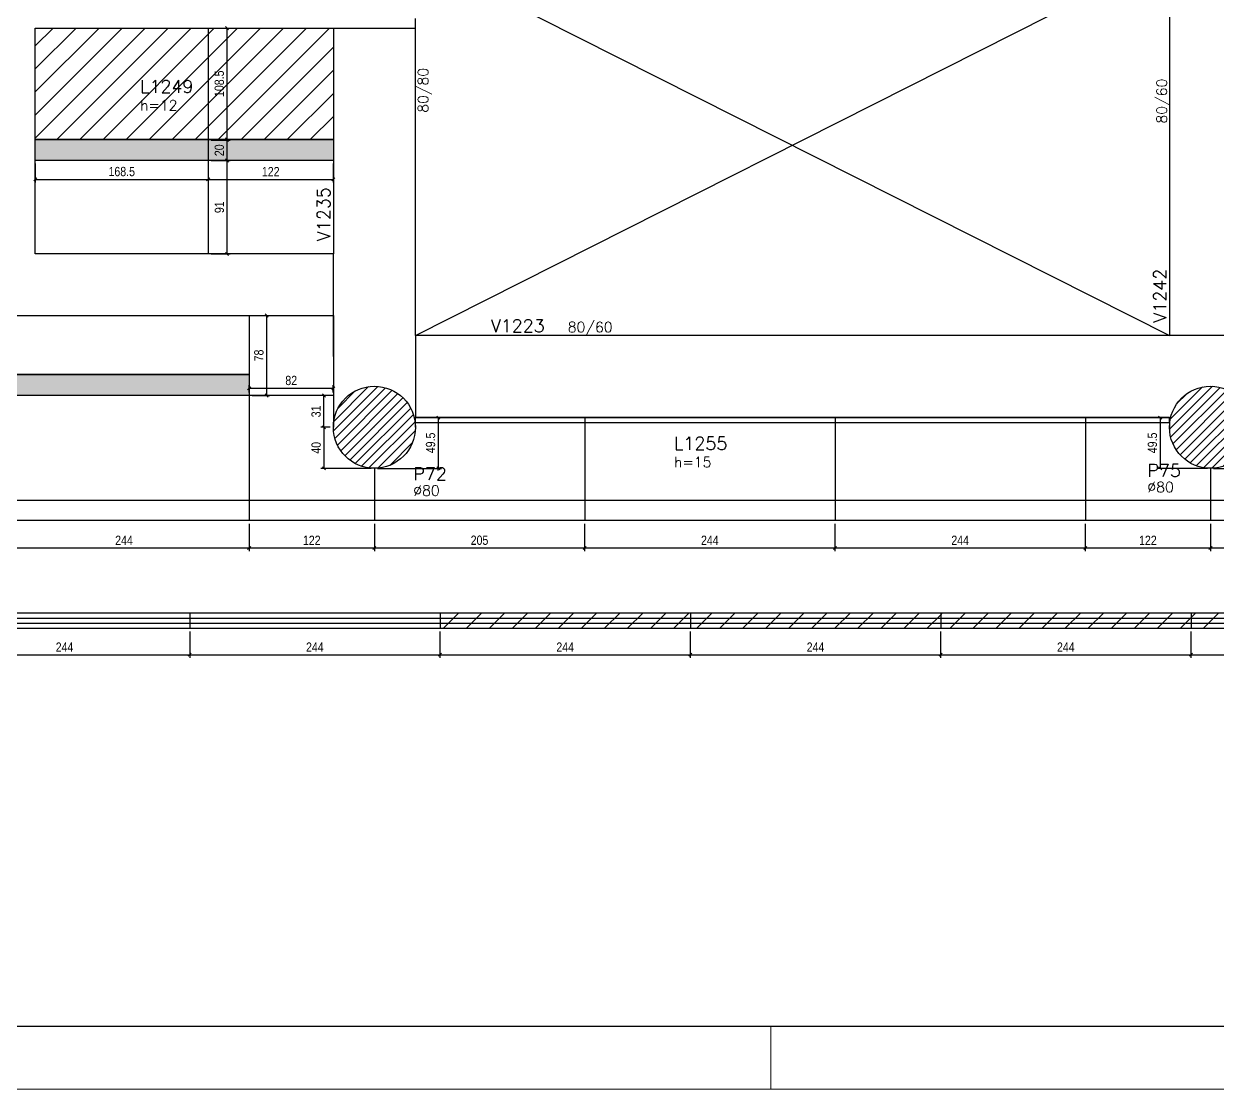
# Model space of a CAD drawing. Extents: x 1860 to 8661, y -614 to 3008.
# Drawn here: x 3422 to 4585, y -614 to 425 of the extents above; entities that cross this region are included whole.
import ezdxf

# ---------------------------------------------------------------- set-up
doc = ezdxf.new("R2010")
doc.units = 0
doc.linetypes.add('DASHED', pattern=[0.75, 0.5, -0.25])
for name, color, linetype in [('242', 12, 'Continuous'), ('71', 6, 'Continuous'), ('COTA', 241, 'Continuous'), ('F-LAJES', 3, 'Continuous'), ('F-LAJES-DIM', 2, 'Continuous'), ('F-LAJES-NOME', 4, 'Continuous'), ('F-PILARES-DIM', 172, 'Continuous'), ('F-PILARES-HACH', 174, 'Continuous'), ('F-PILARES-NOME', 170, 'Continuous'), ('F-PILARES-S', 170, 'Continuous'), ('F-VIGAS', 3, 'Continuous'), ('F-VIGAS-DIM', 2, 'Continuous'), ('F-VIGAS-NOME', 4, 'Continuous'), ('F-VÃO', 1, 'Continuous'), ('Painéis', 200, 'Continuous'), ('SARR_2.2x7', 40, 'Continuous')]:
    doc.layers.add(name, color=color, linetype=linetype)
doc.layers.add('FOLHA', color=255, linetype='Continuous', lineweight=5)
doc.layers.add('Hachura', color=251, linetype='Continuous', lineweight=9)
doc.styles.add('COTA TECNICA-50', font='techl___.ttf', dxfattribs={"height": 9})
doc.styles.add('MCP', font='romans.shx')
doc.dimstyles.new('COTA PAINEL-50', dxfattribs={"dimtxt": 9, "dimasz": 3, "dimexe": 3, "dimexo": 3, "dimgap": 3, "dimtad": 1, "dimdec": 1, "dimzin": 12, "dimdsep": 46, "dimtxsty": 'COTA TECNICA-50', "dimblk1": 'OBLIQUE', "dimblk2": 'OBLIQUE', "dimsah": 1, "dimcen": 0.9, "dimclrd": 4, "dimclre": 4, "dimclrt": 240, "dimadec": 1, "dimazin": 3, "dimtfac": 1, "dimtdec": 1, "dimtmove": 0, "dimatfit": 3, "dimfxl": 1, "dimtolj": 1, "dimtzin": 12, "dimarcsym": 0})
pattern_1 = [(45, (3973.15, 515.9404), (-4.419417, 4.419417), [])]
pattern_2 = [(45, (0, -425.763), (-11.22532, 11.22532), [])]

# ---------------------------------------------------------------- blocks, each defined once
blk = doc.blocks.new('_Oblique')
at = {"color": 0, "linetype": 'ByBlock', "lineweight": -2}
blk.add_line((-0.5, -0.5), (0.5, 0.5), dxfattribs=at)
blk = doc.blocks.new('*D97')
at = {"layer": 'COTA', "color": 4, "lineweight": -2, "transparency": 16777216}
for p, q in [((3604.6, 420.4), (3623.1, 420.4)), ((3620.1, 311.9), (3620.1, 420.4)), ((3604.6, 311.9), (3623.1, 311.9))]:
    blk.add_line(p, q, dxfattribs=at)
at = {"layer": 'Defpoints', "color": 0, "transparency": 16777216}
for p in [(3601.6, 420.4), (3620.1, 420.4), (3601.6, 311.9)]:
    blk.add_point(p, dxfattribs=at)
at = {"layer": 'COTA', "color": 4, "lineweight": -2, "transparency": 16777216, "xscale": 3, "yscale": 3, "zscale": 3}
for p, rotation in [((3620.1, 420.4), 90), ((3620.1, 311.9), 270)]:
    blk.add_blockref('_Oblique', p, dxfattribs=dict(at, rotation=rotation))
at = {"layer": 'COTA', "color": 240, "transparency": 16777216, "insert": (3612.5, 366.2), "char_height": 9, "attachment_point": 5, "rotation": 90, "style": 'COTA TECNICA-50'}
blk.add_mtext('\\A1;108.5', dxfattribs=at)
blk = doc.blocks.new('*D98')
at = {"layer": 'COTA', "color": 4, "lineweight": -2, "transparency": 16777216}
for p, q in [((3433.1, 288.4), (3433.1, 270)), ((3601.6, 288.4), (3601.6, 270)), ((3433.1, 273), (3601.6, 273))]:
    blk.add_line(p, q, dxfattribs=at)
at = {"layer": 'Defpoints', "color": 0, "transparency": 16777216}
for p in [(3433.1, 291.4), (3601.6, 291.4), (3601.6, 273)]:
    blk.add_point(p, dxfattribs=at)
at = {"layer": 'COTA', "color": 4, "lineweight": -2, "transparency": 16777216, "xscale": 3, "yscale": 3, "zscale": 3, "rotation": 180}
blk.add_blockref('_Oblique', (3433.1, 273), dxfattribs=at)
at = {"layer": 'COTA', "color": 4, "lineweight": -2, "transparency": 16777216, "xscale": 3, "yscale": 3, "zscale": 3}
blk.add_blockref('_Oblique', (3601.6, 273), dxfattribs=at)
at = {"layer": 'COTA', "color": 240, "transparency": 16777216, "insert": (3517.4, 280.6), "char_height": 9, "attachment_point": 5, "style": 'COTA TECNICA-50'}
blk.add_mtext('\\A1;168.5', dxfattribs=at)
blk = doc.blocks.new('*D99')
at = {"layer": 'COTA', "color": 4, "lineweight": -2, "transparency": 16777216}
for p, q in [((3601.6, 288.4), (3601.6, 270)), ((3723.6, 288.4), (3723.6, 270)), ((3601.6, 273), (3723.6, 273))]:
    blk.add_line(p, q, dxfattribs=at)
at = {"layer": 'Defpoints', "color": 0, "transparency": 16777216}
for p in [(3601.6, 291.4), (3723.6, 291.4), (3723.6, 273)]:
    blk.add_point(p, dxfattribs=at)
at = {"layer": 'COTA', "color": 4, "lineweight": -2, "transparency": 16777216, "xscale": 3, "yscale": 3, "zscale": 3, "rotation": 180}
blk.add_blockref('_Oblique', (3601.6, 273), dxfattribs=at)
at = {"layer": 'COTA', "color": 4, "lineweight": -2, "transparency": 16777216, "xscale": 3, "yscale": 3, "zscale": 3}
blk.add_blockref('_Oblique', (3723.6, 273), dxfattribs=at)
at = {"layer": 'COTA', "color": 240, "transparency": 16777216, "insert": (3662.6, 280.6), "char_height": 9, "attachment_point": 5, "style": 'COTA TECNICA-50'}
blk.add_mtext('\\A1;122', dxfattribs=at)
blk = doc.blocks.new('*D100')
at = {"layer": 'COTA', "color": 4, "lineweight": -2, "transparency": 16777216}
for p, q in [((3604.6, 291.4), (3623.1, 291.4)), ((3620.1, 200.4), (3620.1, 291.4)), ((3604.6, 200.4), (3623.1, 200.4))]:
    blk.add_line(p, q, dxfattribs=at)
at = {"layer": 'Defpoints', "color": 0, "transparency": 16777216}
for p in [(3601.6, 291.4), (3620.1, 291.4), (3601.6, 200.4)]:
    blk.add_point(p, dxfattribs=at)
at = {"layer": 'COTA', "color": 4, "lineweight": -2, "transparency": 16777216, "xscale": 3, "yscale": 3, "zscale": 3}
for p, rotation in [((3620.1, 291.4), 90), ((3620.1, 200.4), 270)]:
    blk.add_blockref('_Oblique', p, dxfattribs=dict(at, rotation=rotation))
at = {"layer": 'COTA', "color": 240, "transparency": 16777216, "insert": (3612.6, 245.9), "char_height": 9, "attachment_point": 5, "rotation": 90, "style": 'COTA TECNICA-50'}
blk.add_mtext('\\A1;91', dxfattribs=at)
blk = doc.blocks.new('*D101')
at = {"layer": 'COTA', "color": 4, "lineweight": -2, "transparency": 16777216}
for p, q in [((3604.6, 311.4), (3623.1, 311.4)), ((3620.1, 291.4), (3620.1, 311.4)), ((3604.6, 291.4), (3623.1, 291.4))]:
    blk.add_line(p, q, dxfattribs=at)
at = {"layer": 'Defpoints', "color": 0, "transparency": 16777216}
for p in [(3601.6, 311.4), (3620.1, 311.4), (3601.6, 291.4)]:
    blk.add_point(p, dxfattribs=at)
at = {"layer": 'COTA', "color": 4, "lineweight": -2, "transparency": 16777216, "xscale": 3, "yscale": 3, "zscale": 3}
for p, rotation in [((3620.1, 311.4), 90), ((3620.1, 291.4), 270)]:
    blk.add_blockref('_Oblique', p, dxfattribs=dict(at, rotation=rotation))
at = {"layer": 'COTA', "color": 240, "transparency": 16777216, "insert": (3612.5, 301.4), "char_height": 9, "attachment_point": 5, "rotation": 90, "style": 'COTA TECNICA-50'}
blk.add_mtext('\\A1;20', dxfattribs=at)
blk = doc.blocks.new('*D338')
at = {"layer": 'COTA', "color": 4, "lineweight": -2, "transparency": 16777216}
for p, q in [((4578.6, -62.6), (4578.6, -89.3)), ((4700.6, -62.6), (4700.6, -89.3)), ((4700.6, -86.3), (4578.6, -86.3))]:
    blk.add_line(p, q, dxfattribs=at)
at = {"layer": 'Defpoints', "color": 0, "transparency": 16777216}
for p in [(4578.6, -59.6), (4700.6, -59.6), (4578.6, -86.3)]:
    blk.add_point(p, dxfattribs=at)
at = {"layer": 'COTA', "color": 4, "lineweight": -2, "transparency": 16777216, "xscale": 3, "yscale": 3, "zscale": 3, "rotation": 180}
blk.add_blockref('_Oblique', (4578.6, -86.3), dxfattribs=at)
at = {"layer": 'COTA', "color": 4, "lineweight": -2, "transparency": 16777216, "xscale": 3, "yscale": 3, "zscale": 3}
blk.add_blockref('_Oblique', (4700.6, -86.3), dxfattribs=at)
at = {"layer": 'COTA', "color": 240, "transparency": 16777216, "insert": (4639.6, -78.7), "char_height": 9, "attachment_point": 5, "style": 'COTA TECNICA-50'}
blk.add_mtext('\\A1;122', dxfattribs=at)
blk = doc.blocks.new('*D339')
at = {"layer": 'COTA', "color": 4, "lineweight": -2, "transparency": 16777216}
for p, q in [((4456.6, -62.6), (4456.6, -89.3)), ((4578.6, -62.6), (4578.6, -89.3)), ((4578.6, -86.3), (4456.6, -86.3))]:
    blk.add_line(p, q, dxfattribs=at)
at = {"layer": 'Defpoints', "color": 0, "transparency": 16777216}
for p in [(4456.6, -59.6), (4578.6, -59.6), (4456.6, -86.3)]:
    blk.add_point(p, dxfattribs=at)
at = {"layer": 'COTA', "color": 4, "lineweight": -2, "transparency": 16777216, "xscale": 3, "yscale": 3, "zscale": 3, "rotation": 180}
blk.add_blockref('_Oblique', (4456.6, -86.3), dxfattribs=at)
at = {"layer": 'COTA', "color": 4, "lineweight": -2, "transparency": 16777216, "xscale": 3, "yscale": 3, "zscale": 3}
blk.add_blockref('_Oblique', (4578.6, -86.3), dxfattribs=at)
at = {"layer": 'COTA', "color": 240, "transparency": 16777216, "insert": (4517.6, -78.7), "char_height": 9, "attachment_point": 5, "style": 'COTA TECNICA-50'}
blk.add_mtext('\\A1;122', dxfattribs=at)
blk = doc.blocks.new('*D340')
at = {"layer": 'COTA', "color": 4, "lineweight": -2, "transparency": 16777216}
for p, q in [((4212.6, -62.6), (4212.6, -89.3)), ((4456.6, -62.6), (4456.6, -89.3)), ((4456.6, -86.3), (4212.6, -86.3))]:
    blk.add_line(p, q, dxfattribs=at)
at = {"layer": 'Defpoints', "color": 0, "transparency": 16777216}
for p in [(4212.6, -59.6), (4456.6, -59.6), (4212.6, -86.3)]:
    blk.add_point(p, dxfattribs=at)
at = {"layer": 'COTA', "color": 4, "lineweight": -2, "transparency": 16777216, "xscale": 3, "yscale": 3, "zscale": 3, "rotation": 180}
blk.add_blockref('_Oblique', (4212.6, -86.3), dxfattribs=at)
at = {"layer": 'COTA', "color": 4, "lineweight": -2, "transparency": 16777216, "xscale": 3, "yscale": 3, "zscale": 3}
blk.add_blockref('_Oblique', (4456.6, -86.3), dxfattribs=at)
at = {"layer": 'COTA', "color": 240, "transparency": 16777216, "insert": (4334.6, -78.7), "char_height": 9, "attachment_point": 5, "style": 'COTA TECNICA-50'}
blk.add_mtext('\\A1;244', dxfattribs=at)
blk = doc.blocks.new('*D341')
at = {"layer": 'COTA', "color": 4, "lineweight": -2, "transparency": 16777216}
for p, q in [((3968.6, -62.6), (3968.6, -89.3)), ((4212.6, -62.6), (4212.6, -89.3)), ((4212.6, -86.3), (3968.6, -86.3))]:
    blk.add_line(p, q, dxfattribs=at)
at = {"layer": 'Defpoints', "color": 0, "transparency": 16777216}
for p in [(3968.6, -59.6), (4212.6, -59.6), (3968.6, -86.3)]:
    blk.add_point(p, dxfattribs=at)
at = {"layer": 'COTA', "color": 4, "lineweight": -2, "transparency": 16777216, "xscale": 3, "yscale": 3, "zscale": 3, "rotation": 180}
blk.add_blockref('_Oblique', (3968.6, -86.3), dxfattribs=at)
at = {"layer": 'COTA', "color": 4, "lineweight": -2, "transparency": 16777216, "xscale": 3, "yscale": 3, "zscale": 3}
blk.add_blockref('_Oblique', (4212.6, -86.3), dxfattribs=at)
at = {"layer": 'COTA', "color": 240, "transparency": 16777216, "insert": (4090.6, -78.7), "char_height": 9, "attachment_point": 5, "style": 'COTA TECNICA-50'}
blk.add_mtext('\\A1;244', dxfattribs=at)
blk = doc.blocks.new('*D342')
at = {"layer": 'COTA', "color": 4, "lineweight": -2, "transparency": 16777216}
for p, q in [((3763.6, -62.6), (3763.6, -89.3)), ((3968.6, -62.6), (3968.6, -89.3)), ((3968.6, -86.3), (3763.6, -86.3))]:
    blk.add_line(p, q, dxfattribs=at)
at = {"layer": 'Defpoints', "color": 0, "transparency": 16777216}
for p in [(3763.6, -59.6), (3968.6, -59.6), (3763.6, -86.3)]:
    blk.add_point(p, dxfattribs=at)
at = {"layer": 'COTA', "color": 4, "lineweight": -2, "transparency": 16777216, "xscale": 3, "yscale": 3, "zscale": 3, "rotation": 180}
blk.add_blockref('_Oblique', (3763.6, -86.3), dxfattribs=at)
at = {"layer": 'COTA', "color": 4, "lineweight": -2, "transparency": 16777216, "xscale": 3, "yscale": 3, "zscale": 3}
blk.add_blockref('_Oblique', (3968.6, -86.3), dxfattribs=at)
at = {"layer": 'COTA', "color": 240, "transparency": 16777216, "insert": (3866.1, -78.7), "char_height": 9, "attachment_point": 5, "style": 'COTA TECNICA-50'}
blk.add_mtext('\\A1;205', dxfattribs=at)
blk = doc.blocks.new('*D343')
at = {"layer": 'COTA', "color": 4, "lineweight": -2, "transparency": 16777216}
for p, q in [((3641.6, -62.6), (3641.6, -89.3)), ((3763.6, -62.6), (3763.6, -89.3)), ((3763.6, -86.3), (3641.6, -86.3))]:
    blk.add_line(p, q, dxfattribs=at)
at = {"layer": 'Defpoints', "color": 0, "transparency": 16777216}
for p in [(3641.6, -59.6), (3763.6, -59.6), (3641.6, -86.3)]:
    blk.add_point(p, dxfattribs=at)
at = {"layer": 'COTA', "color": 4, "lineweight": -2, "transparency": 16777216, "xscale": 3, "yscale": 3, "zscale": 3, "rotation": 180}
blk.add_blockref('_Oblique', (3641.6, -86.3), dxfattribs=at)
at = {"layer": 'COTA', "color": 4, "lineweight": -2, "transparency": 16777216, "xscale": 3, "yscale": 3, "zscale": 3}
blk.add_blockref('_Oblique', (3763.6, -86.3), dxfattribs=at)
at = {"layer": 'COTA', "color": 240, "transparency": 16777216, "insert": (3702.6, -78.7), "char_height": 9, "attachment_point": 5, "style": 'COTA TECNICA-50'}
blk.add_mtext('\\A1;122', dxfattribs=at)
blk = doc.blocks.new('*D344')
at = {"layer": 'COTA', "color": 4, "lineweight": -2, "transparency": 16777216}
for p, q in [((3397.6, -62.6), (3397.6, -89.3)), ((3641.6, -62.6), (3641.6, -89.3)), ((3641.6, -86.3), (3397.6, -86.3))]:
    blk.add_line(p, q, dxfattribs=at)
at = {"layer": 'Defpoints', "color": 0, "transparency": 16777216}
for p in [(3397.6, -59.6), (3641.6, -59.6), (3397.6, -86.3)]:
    blk.add_point(p, dxfattribs=at)
at = {"layer": 'COTA', "color": 4, "lineweight": -2, "transparency": 16777216, "xscale": 3, "yscale": 3, "zscale": 3, "rotation": 180}
blk.add_blockref('_Oblique', (3397.6, -86.3), dxfattribs=at)
at = {"layer": 'COTA', "color": 4, "lineweight": -2, "transparency": 16777216, "xscale": 3, "yscale": 3, "zscale": 3}
blk.add_blockref('_Oblique', (3641.6, -86.3), dxfattribs=at)
at = {"layer": 'COTA', "color": 240, "transparency": 16777216, "insert": (3519.6, -78.7), "char_height": 9, "attachment_point": 5, "style": 'COTA TECNICA-50'}
blk.add_mtext('\\A1;244', dxfattribs=at)
blk = doc.blocks.new('*D351')
at = {"layer": 'COTA', "color": 4, "lineweight": -2, "transparency": 16777216}
for p, q in [((3644.6, 140.4), (3661.7, 140.4)), ((3658.7, 62.4), (3658.7, 140.4)), ((3644.6, 62.4), (3661.7, 62.4))]:
    blk.add_line(p, q, dxfattribs=at)
at = {"layer": 'Defpoints', "color": 0, "transparency": 16777216}
for p in [(3641.6, 140.4), (3658.7, 140.4), (3641.6, 62.4)]:
    blk.add_point(p, dxfattribs=at)
at = {"layer": 'COTA', "color": 4, "lineweight": -2, "transparency": 16777216, "xscale": 3, "yscale": 3, "zscale": 3}
for p, rotation in [((3658.7, 140.4), 90), ((3658.7, 62.4), 270)]:
    blk.add_blockref('_Oblique', p, dxfattribs=dict(at, rotation=rotation))
at = {"layer": 'COTA', "color": 240, "transparency": 16777216, "insert": (3651.1, 101.4), "char_height": 9, "attachment_point": 5, "rotation": 90, "style": 'COTA TECNICA-50'}
blk.add_mtext('\\A1;78', dxfattribs=at)
blk = doc.blocks.new('*D352')
at = {"layer": 'COTA', "color": 4, "lineweight": -2, "transparency": 16777216}
for p, q in [((3641.6, 65.4), (3641.6, 72.4)), ((3723.6, 65.4), (3723.6, 72.4)), ((3641.6, 69.4), (3723.6, 69.4))]:
    blk.add_line(p, q, dxfattribs=at)
at = {"layer": 'Defpoints', "color": 0, "transparency": 16777216}
for p in [(3641.6, 62.4), (3723.6, 69.4), (3723.6, 62.4)]:
    blk.add_point(p, dxfattribs=at)
at = {"layer": 'COTA', "color": 4, "lineweight": -2, "transparency": 16777216, "xscale": 3, "yscale": 3, "zscale": 3, "rotation": 180}
blk.add_blockref('_Oblique', (3641.6, 69.4), dxfattribs=at)
at = {"layer": 'COTA', "color": 4, "lineweight": -2, "transparency": 16777216, "xscale": 3, "yscale": 3, "zscale": 3}
blk.add_blockref('_Oblique', (3723.6, 69.4), dxfattribs=at)
at = {"layer": 'COTA', "color": 240, "transparency": 16777216, "insert": (3682.6, 77), "char_height": 9, "attachment_point": 5, "style": 'COTA TECNICA-50'}
blk.add_mtext('\\A1;82', dxfattribs=at)
blk = doc.blocks.new('*D353')
at = {"layer": 'COTA', "color": 4, "lineweight": -2, "transparency": 16777216}
for p, q in [((3720.6, 31.4), (3711.5, 31.4)), ((3714.5, 31.4), (3714.5, -8.6)), ((3760.6, -8.6), (3711.5, -8.6))]:
    blk.add_line(p, q, dxfattribs=at)
at = {"layer": 'Defpoints', "color": 0, "transparency": 16777216}
for p in [(3723.6, 31.4), (3714.5, -8.6), (3763.6, -8.6)]:
    blk.add_point(p, dxfattribs=at)
at = {"layer": 'COTA', "color": 4, "lineweight": -2, "transparency": 16777216, "xscale": 3, "yscale": 3, "zscale": 3}
for p, rotation in [((3714.5, 31.4), 90), ((3714.5, -8.6), 270)]:
    blk.add_blockref('_Oblique', p, dxfattribs=dict(at, rotation=rotation))
at = {"layer": 'COTA', "color": 240, "transparency": 16777216, "insert": (3706.9, 11.4), "char_height": 9, "attachment_point": 5, "rotation": 90, "style": 'COTA TECNICA-50'}
blk.add_mtext('\\A1;40', dxfattribs=at)
blk = doc.blocks.new('*D354')
at = {"layer": 'COTA', "color": 4, "lineweight": -2, "transparency": 16777216}
for p, q in [((3720.6, 62.4), (3711.5, 62.4)), ((3714.5, 31.4), (3714.5, 62.4)), ((3720.6, 31.4), (3711.5, 31.4))]:
    blk.add_line(p, q, dxfattribs=at)
at = {"layer": 'Defpoints', "color": 0, "transparency": 16777216}
for p in [(3714.5, 62.4), (3723.6, 62.4), (3723.6, 31.4)]:
    blk.add_point(p, dxfattribs=at)
at = {"layer": 'COTA', "color": 4, "lineweight": -2, "transparency": 16777216, "xscale": 3, "yscale": 3, "zscale": 3}
for p, rotation in [((3714.5, 62.4), 90), ((3714.5, 31.4), 270)]:
    blk.add_blockref('_Oblique', p, dxfattribs=dict(at, rotation=rotation))
at = {"layer": 'COTA', "color": 240, "transparency": 16777216, "insert": (3706.8, 46.9), "char_height": 9, "attachment_point": 5, "rotation": 90, "style": 'COTA TECNICA-50'}
blk.add_mtext('\\A1;31', dxfattribs=at)
blk = doc.blocks.new('*D355')
at = {"layer": 'COTA', "color": 4, "lineweight": -2, "transparency": 16777216}
for p, q in [((3806.6, 40.9), (3829, 40.9)), ((3826, -8.6), (3826, 40.9)), ((3766.6, -8.6), (3829, -8.6))]:
    blk.add_line(p, q, dxfattribs=at)
at = {"layer": 'Defpoints', "color": 0, "transparency": 16777216}
for p in [(3803.6, 40.9), (3826, 40.9), (3763.6, -8.6)]:
    blk.add_point(p, dxfattribs=at)
at = {"layer": 'COTA', "color": 4, "lineweight": -2, "transparency": 16777216, "xscale": 3, "yscale": 3, "zscale": 3}
for p, rotation in [((3826, 40.9), 90), ((3826, -8.6), 270)]:
    blk.add_blockref('_Oblique', p, dxfattribs=dict(at, rotation=rotation))
at = {"layer": 'COTA', "color": 240, "transparency": 16777216, "insert": (3818.4, 16.2), "char_height": 9, "attachment_point": 5, "rotation": 90, "style": 'COTA TECNICA-50'}
blk.add_mtext('\\A1;49.5', dxfattribs=at)
blk = doc.blocks.new('*D356')
at = {"layer": 'COTA', "color": 4, "lineweight": -2, "transparency": 16777216}
for p, q in [((4535.6, 40.9), (4526.6, 40.9)), ((4529.6, 40.9), (4529.6, -8.6)), ((4575.6, -8.6), (4526.6, -8.6))]:
    blk.add_line(p, q, dxfattribs=at)
at = {"layer": 'Defpoints', "color": 0, "transparency": 16777216}
for p in [(4538.6, 40.9), (4529.6, -8.6), (4578.6, -8.6)]:
    blk.add_point(p, dxfattribs=at)
at = {"layer": 'COTA', "color": 4, "lineweight": -2, "transparency": 16777216, "xscale": 3, "yscale": 3, "zscale": 3}
for p, rotation in [((4529.6, 40.9), 90), ((4529.6, -8.6), 270)]:
    blk.add_blockref('_Oblique', p, dxfattribs=dict(at, rotation=rotation))
at = {"layer": 'COTA', "color": 240, "transparency": 16777216, "insert": (4522, 16.2), "char_height": 9, "attachment_point": 5, "rotation": 90, "style": 'COTA TECNICA-50'}
blk.add_mtext('\\A1;49.5', dxfattribs=at)
blk = doc.blocks.new('*D357')
at = {"layer": 'COTA', "color": 4, "lineweight": -2, "transparency": 16777216}
for p, q in [((4621.6, 40.9), (4637, 40.9)), ((4634, -8.6), (4634, 40.9)), ((4581.6, -8.6), (4637, -8.6))]:
    blk.add_line(p, q, dxfattribs=at)
at = {"layer": 'Defpoints', "color": 0, "transparency": 16777216}
for p in [(4618.6, 40.9), (4634, 40.9), (4578.6, -8.6)]:
    blk.add_point(p, dxfattribs=at)
at = {"layer": 'COTA', "color": 4, "lineweight": -2, "transparency": 16777216, "xscale": 3, "yscale": 3, "zscale": 3}
for p, rotation in [((4634, 40.9), 90), ((4634, -8.6), 270)]:
    blk.add_blockref('_Oblique', p, dxfattribs=dict(at, rotation=rotation))
at = {"layer": 'COTA', "color": 240, "transparency": 16777216, "insert": (4626.4, 16.2), "char_height": 9, "attachment_point": 5, "rotation": 90, "style": 'COTA TECNICA-50'}
blk.add_mtext('\\A1;49.5', dxfattribs=at)
blk = doc.blocks.new('*D368')
at = {"layer": 'COTA', "color": 4, "lineweight": -2, "transparency": 16777216}
for p, q in [((3339.6, -167.5), (3339.6, -193.3)), ((3583.6, -167.5), (3583.6, -193.3)), ((3339.6, -190.3), (3583.6, -190.3))]:
    blk.add_line(p, q, dxfattribs=at)
at = {"layer": 'Defpoints', "color": 0, "transparency": 16777216}
for p in [(3339.6, -164.5), (3583.6, -164.5), (3583.6, -190.3)]:
    blk.add_point(p, dxfattribs=at)
at = {"layer": 'COTA', "color": 4, "lineweight": -2, "transparency": 16777216, "xscale": 3, "yscale": 3, "zscale": 3, "rotation": 180}
blk.add_blockref('_Oblique', (3339.6, -190.3), dxfattribs=at)
at = {"layer": 'COTA', "color": 4, "lineweight": -2, "transparency": 16777216, "xscale": 3, "yscale": 3, "zscale": 3}
blk.add_blockref('_Oblique', (3583.6, -190.3), dxfattribs=at)
at = {"layer": 'COTA', "color": 240, "transparency": 16777216, "insert": (3461.6, -182.8), "char_height": 9, "attachment_point": 5, "style": 'COTA TECNICA-50'}
blk.add_mtext('\\A1;244', dxfattribs=at)
blk = doc.blocks.new('*D369')
at = {"layer": 'COTA', "color": 4, "lineweight": -2, "transparency": 16777216}
for p, q in [((3583.6, -167.5), (3583.6, -193.3)), ((3827.6, -167.5), (3827.6, -193.3)), ((3583.6, -190.3), (3827.6, -190.3))]:
    blk.add_line(p, q, dxfattribs=at)
at = {"layer": 'Defpoints', "color": 0, "transparency": 16777216}
for p in [(3583.6, -164.5), (3827.6, -164.5), (3827.6, -190.3)]:
    blk.add_point(p, dxfattribs=at)
at = {"layer": 'COTA', "color": 4, "lineweight": -2, "transparency": 16777216, "xscale": 3, "yscale": 3, "zscale": 3, "rotation": 180}
blk.add_blockref('_Oblique', (3583.6, -190.3), dxfattribs=at)
at = {"layer": 'COTA', "color": 4, "lineweight": -2, "transparency": 16777216, "xscale": 3, "yscale": 3, "zscale": 3}
blk.add_blockref('_Oblique', (3827.6, -190.3), dxfattribs=at)
at = {"layer": 'COTA', "color": 240, "transparency": 16777216, "insert": (3705.6, -182.8), "char_height": 9, "attachment_point": 5, "style": 'COTA TECNICA-50'}
blk.add_mtext('\\A1;244', dxfattribs=at)
blk = doc.blocks.new('*D370')
at = {"layer": 'COTA', "color": 4, "lineweight": -2, "transparency": 16777216}
for p, q in [((3827.6, -167.5), (3827.6, -193.3)), ((4071.6, -167.5), (4071.6, -193.3)), ((3827.6, -190.3), (4071.6, -190.3))]:
    blk.add_line(p, q, dxfattribs=at)
at = {"layer": 'Defpoints', "color": 0, "transparency": 16777216}
for p in [(3827.6, -164.5), (4071.6, -164.5), (4071.6, -190.3)]:
    blk.add_point(p, dxfattribs=at)
at = {"layer": 'COTA', "color": 4, "lineweight": -2, "transparency": 16777216, "xscale": 3, "yscale": 3, "zscale": 3, "rotation": 180}
blk.add_blockref('_Oblique', (3827.6, -190.3), dxfattribs=at)
at = {"layer": 'COTA', "color": 4, "lineweight": -2, "transparency": 16777216, "xscale": 3, "yscale": 3, "zscale": 3}
blk.add_blockref('_Oblique', (4071.6, -190.3), dxfattribs=at)
at = {"layer": 'COTA', "color": 240, "transparency": 16777216, "insert": (3949.6, -182.8), "char_height": 9, "attachment_point": 5, "style": 'COTA TECNICA-50'}
blk.add_mtext('\\A1;244', dxfattribs=at)
blk = doc.blocks.new('*D371')
at = {"layer": 'COTA', "color": 4, "lineweight": -2, "transparency": 16777216}
for p, q in [((4071.6, -167.5), (4071.6, -193.3)), ((4315.6, -167.5), (4315.6, -193.3)), ((4071.6, -190.3), (4315.6, -190.3))]:
    blk.add_line(p, q, dxfattribs=at)
at = {"layer": 'Defpoints', "color": 0, "transparency": 16777216}
for p in [(4071.6, -164.5), (4315.6, -164.5), (4315.6, -190.3)]:
    blk.add_point(p, dxfattribs=at)
at = {"layer": 'COTA', "color": 4, "lineweight": -2, "transparency": 16777216, "xscale": 3, "yscale": 3, "zscale": 3, "rotation": 180}
blk.add_blockref('_Oblique', (4071.6, -190.3), dxfattribs=at)
at = {"layer": 'COTA', "color": 4, "lineweight": -2, "transparency": 16777216, "xscale": 3, "yscale": 3, "zscale": 3}
blk.add_blockref('_Oblique', (4315.6, -190.3), dxfattribs=at)
at = {"layer": 'COTA', "color": 240, "transparency": 16777216, "insert": (4193.6, -182.8), "char_height": 9, "attachment_point": 5, "style": 'COTA TECNICA-50'}
blk.add_mtext('\\A1;244', dxfattribs=at)
blk = doc.blocks.new('*D372')
at = {"layer": 'COTA', "color": 4, "lineweight": -2, "transparency": 16777216}
for p, q in [((4315.6, -167.5), (4315.6, -193.3)), ((4559.6, -167.5), (4559.6, -193.3)), ((4315.6, -190.3), (4559.6, -190.3))]:
    blk.add_line(p, q, dxfattribs=at)
at = {"layer": 'Defpoints', "color": 0, "transparency": 16777216}
for p in [(4315.6, -164.5), (4559.6, -164.5), (4559.6, -190.3)]:
    blk.add_point(p, dxfattribs=at)
at = {"layer": 'COTA', "color": 4, "lineweight": -2, "transparency": 16777216, "xscale": 3, "yscale": 3, "zscale": 3, "rotation": 180}
blk.add_blockref('_Oblique', (4315.6, -190.3), dxfattribs=at)
at = {"layer": 'COTA', "color": 4, "lineweight": -2, "transparency": 16777216, "xscale": 3, "yscale": 3, "zscale": 3}
blk.add_blockref('_Oblique', (4559.6, -190.3), dxfattribs=at)
at = {"layer": 'COTA', "color": 240, "transparency": 16777216, "insert": (4437.6, -182.8), "char_height": 9, "attachment_point": 5, "style": 'COTA TECNICA-50'}
blk.add_mtext('\\A1;244', dxfattribs=at)
blk = doc.blocks.new('*D373')
at = {"layer": 'COTA', "color": 4, "lineweight": -2, "transparency": 16777216}
for p, q in [((4559.6, -167.5), (4559.6, -193.3)), ((4803.6, -167.5), (4803.6, -193.3)), ((4559.6, -190.3), (4803.6, -190.3))]:
    blk.add_line(p, q, dxfattribs=at)
at = {"layer": 'Defpoints', "color": 0, "transparency": 16777216}
for p in [(4559.6, -164.5), (4803.6, -164.5), (4803.6, -190.3)]:
    blk.add_point(p, dxfattribs=at)
at = {"layer": 'COTA', "color": 4, "lineweight": -2, "transparency": 16777216, "xscale": 3, "yscale": 3, "zscale": 3, "rotation": 180}
blk.add_blockref('_Oblique', (4559.6, -190.3), dxfattribs=at)
at = {"layer": 'COTA', "color": 4, "lineweight": -2, "transparency": 16777216, "xscale": 3, "yscale": 3, "zscale": 3}
blk.add_blockref('_Oblique', (4803.6, -190.3), dxfattribs=at)
at = {"layer": 'COTA', "color": 240, "transparency": 16777216, "insert": (4681.6, -182.8), "char_height": 9, "attachment_point": 5, "style": 'COTA TECNICA-50'}
blk.add_mtext('\\A1;244', dxfattribs=at)

msp = doc.modelspace()

# ---------------------------------------------------------------- hatches: boundary and pattern name
at = {"layer": 'F-PILARES-HACH', "linetype": 'Continuous'}
h = msp.add_hatch(dxfattribs=at)
h.set_pattern_fill('ANSI31', color=256, scale=50)
h.set_pattern_definition(pattern_1)
edge = h.paths.add_edge_path()
edge.add_arc((3763.65, 31.44), 40, 0, 360)
h = msp.add_hatch(dxfattribs=at)
h.set_pattern_fill('ANSI31', color=256, scale=50)
h.set_pattern_definition(pattern_1)
edge = h.paths.add_edge_path()
edge.add_arc((4578.65, 31.44), 40, 0, 360)
at = {"layer": 'Hachura', "linetype": 'ByBlock'}
h = msp.add_hatch(dxfattribs=at)
h.set_pattern_fill('ANSI31', color=256, scale=5)
h.set_pattern_definition(pattern_2)
h.paths.add_polyline_path([(3433.15, 420.44), (3433.15, 311.94), (3601.65, 311.94), (3601.65, 420.44)])
h.paths.add_polyline_path([(3601.65, 420.44), (3601.65, 311.94), (3723.65, 311.94), (3723.65, 420.44)])
h = msp.add_hatch(color=256, dxfattribs=at)
h.dxf.hatch_style = 1
h.paths.add_polyline_path([(3601.65, 291.44), (3601.65, 311.44), (3433.15, 311.44), (3433.15, 291.44)])
h.paths.add_polyline_path([(3601.65, 311.44), (3601.65, 291.44), (3723.65, 291.44), (3723.65, 311.44)])
h = msp.add_hatch(color=256, dxfattribs=at)
h.dxf.hatch_style = 1
h.paths.add_polyline_path([(2909.65, 62.44), (2909.65, 82.44), (2753.65, 82.44), (2753.65, 62.44)])
h.paths.add_polyline_path([(2909.65, 82.44), (2909.65, 62.44), (3153.65, 62.44), (3153.65, 82.44)])
h.paths.add_polyline_path([(3153.65, 82.44), (3153.65, 62.44), (3397.65, 62.44), (3397.65, 82.44)])
h.paths.add_polyline_path([(3641.65, 62.44), (3641.65, 82.44), (3397.65, 82.44), (3397.65, 62.44)])
h = msp.add_hatch(dxfattribs=at)
h.set_pattern_fill('ANSI31', color=256, scale=5)
h.set_pattern_definition(pattern_2)
h.paths.add_polyline_path([(4071.65, -164.5), (4071.65, -149.5), (3827.65, -149.5), (3827.65, -164.5)])
h.paths.add_polyline_path([(4071.65, -149.5), (4071.65, -164.5), (4315.65, -164.5), (4315.65, -149.5)])
h = msp.add_hatch(dxfattribs=at)
h.set_pattern_fill('ANSI31', color=256, scale=5)
h.set_pattern_definition(pattern_2)
h.paths.add_polyline_path([(6999.65, -149.5), (6999.65, -164.5), (7243.65, -164.5), (7243.65, -149.5)])
h.paths.add_polyline_path([(6755.65, -149.5), (6755.65, -164.5), (6999.65, -164.5), (6999.65, -149.5)])
h.paths.add_polyline_path([(6511.65, -149.5), (6511.65, -164.5), (6755.65, -164.5), (6755.65, -149.5)])
h.paths.add_polyline_path([(6511.65, -164.5), (6511.65, -149.5), (6267.65, -149.5), (6267.65, -164.5)])
h.paths.add_polyline_path([(6023.65, -149.5), (6023.65, -164.5), (6267.65, -164.5), (6267.65, -149.5)])
h.paths.add_polyline_path([(5779.65, -149.5), (5779.65, -164.5), (6023.65, -164.5), (6023.65, -149.5)])
h.paths.add_polyline_path([(5535.65, -149.5), (5535.65, -164.5), (5779.65, -164.5), (5779.65, -149.5)])
h.paths.add_polyline_path([(5535.65, -164.5), (5535.65, -149.5), (5291.65, -149.5), (5291.65, -164.5)])
h.paths.add_polyline_path([(5047.65, -149.5), (5047.65, -164.5), (5291.65, -164.5), (5291.65, -149.5)])
h.paths.add_polyline_path([(5047.65, -164.5), (5047.65, -149.5), (4803.65, -149.5), (4803.65, -164.5)])
h.paths.add_polyline_path([(4559.65, -149.5), (4559.65, -164.5), (4803.65, -164.5), (4803.65, -149.5)])
h.paths.add_polyline_path([(4559.65, -164.5), (4559.65, -149.5), (4315.65, -149.5), (4315.65, -164.5)])

# ---------------------------------------------------------------- linework, layer by layer
at = {"color": 30}
msp.add_line((8600.49, -552.63), (2012.11, -552.63), dxfattribs=at)
at = {"layer": '242', "linetype": 'Continuous'}
for p, q in [((3763.65, 31.44), (3763.65, 31.44)), ((4578.65, 31.44), (4578.65, 31.44))]:
    msp.add_line(p, q, dxfattribs=at)
at = {"layer": '71', "color": 1, "linetype": 'DASHED'}
for p, q in [((3723.65, 100.44), (3723.65, 140.44)), ((3803.65, 35.94), (3803.65, 40.94)), ((4538.65, 40.94), (3803.65, 40.94)), ((3803.65, 35.94), (4538.65, 35.94)), ((4538.65, 35.94), (4538.65, 40.94))]:
    msp.add_line(p, q, dxfattribs=at)
at = {"layer": 'F-LAJES', "linetype": 'Continuous'}
for p, q in [((4578.65, -8.56), (4578.65, -39.56)), ((2500.41, -39.56), (7232.65, -39.56))]:
    msp.add_line(p, q, dxfattribs=at)
at = {"layer": 'F-PILARES-S', "linetype": 'Continuous'}
for centre in [(3763.65, 31.44), (4578.65, 31.44)]:
    msp.add_circle(centre, 40, dxfattribs=at)
at = {"layer": 'F-VIGAS'}
for points in [[(4538.65, 491.94), (4538.65, 344.94)], [(3433.15, 200.44), (3433.15, 420.44)], [(3433.15, 420.44), (3803.65, 420.44)], [(3723.65, 420.44), (3723.65, 200.44)], [(3803.65, 170.44), (3803.65, 429.94)], [(4538.65, 344.94), (4538.65, 120.94)], [(3723.65, 200.44), (3433.15, 200.44)], [(3723.65, 140.44), (3723.65, 200.44)], [(3803.65, 120.94), (3803.65, 170.44)], [(2753.65, 140.44), (3423.65, 140.44)], [(3423.65, 140.44), (3723.65, 140.44)], [(3723.65, 140.44), (3723.65, 80.94)], [(4538.65, 120.94), (3803.65, 120.94)], [(3803.65, 120.94), (3803.65, 40.94)], [(4618.65, 120.94), (4538.65, 120.94)], [(3723.65, 80.94), (3723.65, 31.44)], [(3803.65, 31.44), (3803.65, 40.94)], [(3803.65, 40.94), (4538.65, 40.94)], [(4538.65, 40.94), (4538.65, 31.44)]]:
    msp.add_lwpolyline(points, dxfattribs=at)
at = {"layer": 'F-VÃO'}
for p, q in [((3803.65, 120.94), (4538.65, 491.94)), ((3803.65, 491.94), (4538.65, 120.94))]:
    msp.add_line(p, q, dxfattribs=at)
at = {"layer": 'FOLHA'}
for p, q in [((4150.13, -552.63), (4150.13, -613.6)), ((8661.45, -613.6), (1859.7, -613.6))]:
    msp.add_line(p, q, dxfattribs=at)
at = {"layer": 'Painéis'}
for p, q in [((3641.65, 140.44), (3641.65, -59.56)), ((3641.65, 82.94), (2753.65, 82.94)), ((3641.65, 82.44), (2753.65, 82.44)), ((3723.65, 62.44), (2753.65, 62.44)), ((3968.65, 40.94), (3968.65, -59.56)), ((4212.65, 40.94), (4212.65, -59.56)), ((4456.65, 40.94), (4456.65, -59.56)), ((3763.65, -8.56), (3763.65, -59.56)), ((4578.65, -8.56), (4578.65, -59.56)), ((7252.65, -59.56), (2673.65, -59.56)), ((2662.65, -149.5), (7243.65, -149.5)), ((3583.65, -149.5), (3583.65, -164.5)), ((3827.65, -149.5), (3827.65, -164.5)), ((4071.65, -149.5), (4071.65, -164.5)), ((4315.65, -149.5), (4315.65, -164.5)), ((4559.65, -149.5), (4559.65, -164.5)), ((2662.65, -164.5), (7243.65, -164.5))]:
    msp.add_line(p, q, dxfattribs=at)
for points in [[(3601.65, 420.44), (3601.65, 200.44)], [(3723.65, 311.94), (3433.15, 311.94)], [(3723.65, 311.44), (3433.15, 311.44)], [(3723.65, 291.44), (3433.15, 291.44)]]:
    msp.add_lwpolyline(points, dxfattribs=at)
at = {"layer": 'SARR_2.2x7'}
for p, q in [((3339.65, -154.5), (3583.65, -154.5)), ((3339.65, -159.5), (3583.65, -159.5)), ((3583.65, -154.5), (3827.65, -154.5)), ((3583.65, -159.5), (3827.65, -159.5)), ((3827.65, -154.5), (4071.65, -154.5)), ((3827.65, -159.5), (4071.65, -159.5)), ((4071.65, -154.5), (4315.65, -154.5)), ((4071.65, -159.5), (4315.65, -159.5)), ((4315.65, -154.5), (4559.65, -154.5)), ((4315.65, -159.5), (4559.65, -159.5)), ((4559.65, -154.5), (4803.65, -154.5)), ((4559.65, -159.5), (4803.65, -159.5))]:
    msp.add_line(p, q, dxfattribs=at)

# ---------------------------------------------------------------- texts
at = {"layer": 'F-LAJES-DIM', "linetype": 'Continuous', "style": 'MCP'}
for s, p in [('h=12', (3535.28, 340.29)), ('h=15', (4055.71, -7.51))]:
    msp.add_text(s, height=10, dxfattribs=at).set_placement(p)
at = {"layer": 'F-LAJES-NOME', "linetype": 'Continuous', "style": 'MCP'}
for s, p in [('L1249', (3535.28, 357.29)), ('L1255', (4055.71, 9.49))]:
    msp.add_text(s, height=12.5, dxfattribs=at).set_placement(p)
at = {"layer": 'F-PILARES-DIM', "linetype": 'Continuous', "style": 'MCP'}
for p in [(4517.12, -31.88), (3801.56, -35.22)]:
    msp.add_text('%%c80', height=10, dxfattribs=at).set_placement(p)
at = {"layer": 'F-PILARES-NOME', "linetype": 'Continuous', "style": 'MCP'}
for s, p in [('P72', (3801.56, -20.22)), ('P75', (4517.12, -16.88))]:
    msp.add_text(s, height=12.5, dxfattribs=at).set_placement(p)
at = {"layer": 'F-VIGAS-DIM', "linetype": 'Continuous', "style": 'MCP'}
for s, p in [('80/80', (3816.15, 337.96)), ('80/60', (4536.11, 327.48))]:
    msp.add_text(s, height=10, rotation=90, dxfattribs=at).set_placement(p)
msp.add_text('80/60', height=10, dxfattribs=at).set_placement((3952.13, 124.07))
at = {"layer": 'F-VIGAS-NOME', "linetype": 'Continuous', "style": 'MCP'}
for s, p in [('V1235', (3720.52, 212.94)), ('V1242', (4535.52, 133.44))]:
    msp.add_text(s, height=12.5, rotation=90, dxfattribs=at).set_placement(p)
msp.add_text('V1223', height=12.5, dxfattribs=at).set_placement((3877.13, 124.07))

# ---------------------------------------------------------------- dimensions: what is measured, and where the dimension line sits
at = {"layer": 'COTA'}
for base, p1, p2, picture, middle in [((3620.14, 420.44), (3601.65, 311.94), (3601.65, 420.44), '*D97', (3612.52, 366.19)), ((3620.14, 311.44), (3601.65, 291.44), (3601.65, 311.44), '*D101', (3612.54, 301.44)), ((3620.14, 291.44), (3601.65, 200.44), (3601.65, 291.44), '*D100', (3612.56, 245.94)), ((3658.73, 140.44), (3641.65, 62.44), (3641.65, 140.44), '*D351', (3651.15, 101.44)), ((3714.52, 62.44), (3723.65, 31.44), (3723.65, 62.44), '*D354', (3706.83, 46.94)), ((3825.99, 40.94), (3763.65, -8.56), (3803.65, 40.94), '*D355', (3818.37, 16.19)), ((4529.64, -8.56), (4538.65, 40.94), (4578.65, -8.56), '*D356', (4522.01, 16.19)), ((4634.03, 40.94), (4578.65, -8.56), (4618.65, 40.94), '*D357', (4626.4, 16.19)), ((3714.52, -8.56), (3723.65, 31.44), (3763.65, -8.56), '*D353', (3706.93, 11.44))]:
    dim = msp.add_linear_dim(base=base, p1=p1, p2=p2, angle=90, dimstyle='COTA PAINEL-50', dxfattribs=at)
    dim.commit()
    dim.dimension.update_dxf_attribs({"geometry": picture, "text_midpoint": middle})
for base, p1, p2, picture, middle in [((3601.65, 273.02), (3433.15, 291.44), (3601.65, 291.44), '*D98', (3517.4, 280.64)), ((3723.65, 69.37), (3641.65, 62.44), (3723.65, 62.44), '*D352', (3682.65, 76.96)), ((3397.65, -86.29), (3641.65, -59.56), (3397.65, -59.56), '*D344', (3519.65, -78.73))]:
    dim = msp.add_linear_dim(base=base, p1=p1, p2=p2, dimstyle='COTA PAINEL-50', dxfattribs=at)
    dim.commit()
    dim.dimension.update_dxf_attribs({"geometry": picture, "text_midpoint": middle})
for base, p1, p2, picture, middle in [((3723.65, 273.02), (3601.65, 291.44), (3723.65, 291.44), '*D99', (3662.65, 280.57)), ((3641.65, -86.29), (3763.65, -59.56), (3641.65, -59.56), '*D343', (3702.65, -78.74)), ((3763.65, -86.29), (3968.65, -59.56), (3763.65, -59.56), '*D342', (3866.15, -78.7)), ((3968.65, -86.29), (4212.65, -59.56), (3968.65, -59.56), '*D341', (4090.65, -78.73)), ((4212.65, -86.29), (4456.65, -59.56), (4212.65, -59.56), '*D340', (4334.65, -78.73)), ((4456.65, -86.29), (4578.65, -59.56), (4456.65, -59.56), '*D339', (4517.65, -78.74)), ((4578.65, -86.29), (4700.65, -59.56), (4578.65, -59.56), '*D338', (4639.65, -78.74)), ((3583.65, -190.34), (3339.65, -164.5), (3583.65, -164.5), '*D368', (3461.65, -182.77)), ((3827.65, -190.34), (3583.65, -164.5), (3827.65, -164.5), '*D369', (3705.65, -182.77)), ((4071.65, -190.34), (3827.65, -164.5), (4071.65, -164.5), '*D370', (3949.65, -182.77)), ((4315.65, -190.34), (4071.65, -164.5), (4315.65, -164.5), '*D371', (4193.65, -182.77)), ((4559.65, -190.34), (4315.65, -164.5), (4559.65, -164.5), '*D372', (4437.65, -182.77)), ((4803.65, -190.34), (4559.65, -164.5), (4803.65, -164.5), '*D373', (4681.65, -182.77))]:
    dim = msp.add_linear_dim(base=base, p1=p1, p2=p2, dimstyle='COTA PAINEL-50', override={"dimtmove": 1}, dxfattribs=at)
    dim.commit()
    dim.dimension.update_dxf_attribs({"geometry": picture, "text_midpoint": middle})

doc.saveas('drawing.dxf')
